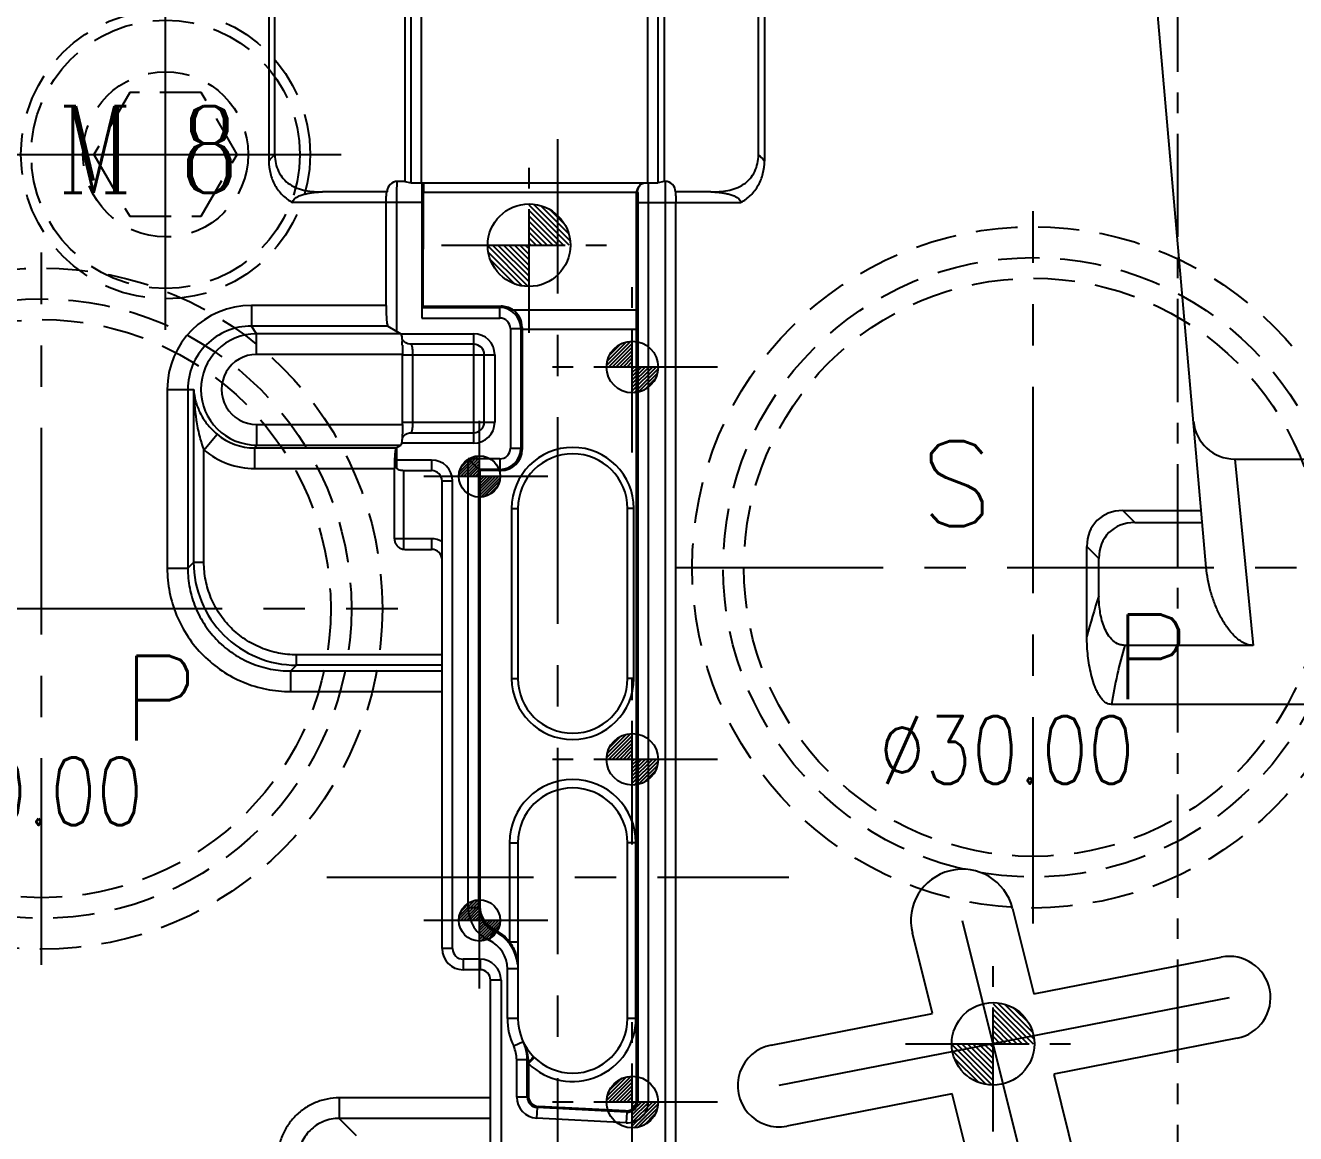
# Model space of a CAD drawing. Header units: millimetres. Extents: x 29875 to 31218, y -21313 to -20364.
# Drawn here: x 30497 to 30558.5, y -20585.7 to -20532 of the extents above; entities that cross this region are included whole.
import ezdxf

# ---------------------------------------------------------------- set-up
doc = ezdxf.new("R2010")
doc.units = ezdxf.units.MM
doc.header["$LTSCALE"] = 8
for name, pattern in [('CENTER', [2, 1.25, -0.25, 0.25, -0.25]), ('CENTER2', [1.125, 0.75, -0.125, 0.125, -0.125]), ('HIDDEN', [0.375, 0.25, -0.125])]:
    doc.linetypes.add(name, pattern=pattern)
doc.layers.get('DEFPOINTS').update_dxf_attribs({"color": 6})
for name, color, linetype in [('Cav-cor', 30, 'Continuous'), ('CL', 1, 'Continuous'), ('PIN', 5, 'Continuous'), ('SCREW', 52, 'HIDDEN'), ('SP', 3, 'Continuous')]:
    doc.layers.add(name, color=color, linetype=linetype)
doc.layers.add('dim', color=3, linetype='Continuous', lineweight=15)
doc.styles.add('ROMANC', font='RomanC.ttf', dxfattribs={"width": 0.8, "height": 7})
doc.styles.get("Standard").update_dxf_attribs({"font": 'txt.shx', "width": 0.8, "bigfont": 'chineset.shx'})
doc.dimstyles.new('ISO-25', dxfattribs={"dimtxt": 5, "dimasz": 4, "dimexe": 0.3, "dimexo": 0.3, "dimtad": 0, "dimzin": 1, "dimdsep": 46, "dimtxsty": 'Standard', "dimcen": 0, "dimclrd": 3, "dimclre": 3, "dimclrt": 3, "dimazin": 0, "dimtfac": 1, "dimtofl": 0, "dimtmove": 0, "dimatfit": 0, "dimfxl": 0, "dimarcsym": 0})

# ---------------------------------------------------------------- blocks, each defined once
blk = doc.blocks.new('*D27232')
at = {"layer": 'DEFPOINTS', "color": 0}
for p in [(30358.943, -20509.739), (30534.82, -20509.739), (30534.82, -20724.739)]:
    blk.add_point(p, dxfattribs=at)
at = {"layer": 'dim', "color": 3, "lineweight": -2}
for p, q in [((30534.52, -20509.739), (30358.643, -20509.739)), ((30358.943, -20513.739), (30358.943, -20607.947)), ((30358.943, -20720.739), (30358.943, -20626.53)), ((30534.52, -20724.739), (30358.643, -20724.739))]:
    blk.add_line(p, q, dxfattribs=at)
at = {"layer": 'dim', "color": 3}
for points in [[(30359.61, -20513.739), (30358.277, -20513.739), (30358.943, -20509.739)], [(30358.277, -20720.739), (30359.61, -20720.739), (30358.943, -20724.739)]]:
    blk.add_solid(points, dxfattribs=at)
at = {"layer": 'dim', "color": 3, "insert": (30358.943, -20617.239), "char_height": 5, "attachment_point": 5, "rotation": 90}
blk.add_mtext('215.00', dxfattribs=at)
blk = doc.blocks.new('cb_8')
at = {"linetype": 'HIDDEN'}
blk.add_circle((0, 0), 7, dxfattribs=at)
at = {"layer": 'SCREW', "linetype": 'CENTER2', "ltscale": 5}
for p, q in [((0, -8.5), (0, 8.5)), ((-8.5, 0), (8.5, 0))]:
    blk.add_line(p, q, dxfattribs=at)
at = {"layer": 'SCREW'}
blk.add_lwpolyline([(-1.732, 3), (-3.464, 0), (-1.732, -3), (1.732, -3), (3.464, 0), (1.732, 3)], close=True, dxfattribs=at)
for radius in [6.5, 4]:
    blk.add_circle((0, 0), radius, dxfattribs=at)
at = {"layer": 'dim', "style": 'ROMANC', "width": 0.8}
blk.add_text('M 8', height=4.1865, dxfattribs=at).set_placement((-5.202, -1.858))
blk = doc.blocks.new('20160826.095208')
at = {"layer": 'SP', "linetype": 'CENTER'}
for p, q in [((0, -17.25), (0, 17.25)), ((-17.25, 0), (17.25, 0))]:
    blk.add_line(p, q, dxfattribs=at)
at = {"layer": 'SP', "linetype": 'HIDDEN'}
for radius in [16.5, 15, 14]:
    blk.add_circle((0, 0), radius, dxfattribs=at)
at = {"layer": 'SP'}
for s, p in [('S', (-5.456, 1.995)), ('P', (3.888, -6.392))]:
    blk.add_text(s, height=4.111, dxfattribs=at).set_placement(p)
at = {"layer": 'SP', "color": 6, "insert": (-1.275, -8.844), "char_height": 3.2812, "attachment_point": 5}
blk.add_mtext('Ø30.00', dxfattribs=at)

msp = doc.modelspace()

# ---------------------------------------------------------------- hatches: boundary and pattern name
at = {"layer": 'PIN', "linetype": 'Continuous'}
h = msp.add_hatch(dxfattribs=at)
h.set_pattern_fill('ANSI31', color=141, scale=1.5, angle=90, style=0)
h.set_pattern_definition([(135, (63821.93219, -41208.21703), (-0.1325825215, -0.1325825215), [])])
h.paths.add_polyline_path([(30521.42, -20542.639), (30519.42, -20542.639, 0.414214), (30521.42, -20544.639)])
h.paths.add_polyline_path([(30521.42, -20540.639), (30521.42, -20542.639), (30523.42, -20542.639, 0.414214)])
at = {"layer": 'PIN', "linetype": 'CENTER2'}
h = msp.add_hatch(dxfattribs=at)
h.set_pattern_fill('ANSI31', color=6, angle=90, style=0)
h.set_pattern_definition([(45, (22092.58988, -66727.82063), (0.08838834765, -0.08838834765), [])])
h.paths.add_polyline_path([(30526.42, -20548.539), (30527.67, -20548.539, -0.414214), (30526.42, -20549.789)])
h.paths.add_polyline_path([(30526.42, -20547.289), (30526.42, -20548.539), (30525.17, -20548.539, -0.414214)])
h = msp.add_hatch(dxfattribs=at)
h.set_pattern_fill('ANSI31', color=181, scale=0.8, angle=90, style=0)
h.set_pattern_definition([(45, (-2666.38839, -41022.99331), (0.07071067812, -0.07071067812), [])])
h.paths.add_polyline_path([(30519.02, -20553.839), (30520.02, -20553.839, -0.414214), (30519.02, -20554.839)])
h.paths.add_polyline_path([(30519.02, -20552.839), (30519.02, -20553.839), (30518.02, -20553.839, -0.414214)])
h = msp.add_hatch(dxfattribs=at)
h.set_pattern_fill('ANSI31', color=6, angle=90, style=0)
h.set_pattern_definition([(45, (22092.58988, -66746.82063), (0.08838834765, -0.08838834765), [])])
h.paths.add_polyline_path([(30526.42, -20567.539), (30527.67, -20567.539, -0.414214), (30526.42, -20568.789)])
h.paths.add_polyline_path([(30526.42, -20566.289), (30526.42, -20567.539), (30525.17, -20567.539, -0.414214)])
h = msp.add_hatch(dxfattribs=at)
h.set_pattern_fill('ANSI31', color=181, scale=0.8, angle=90, style=0)
h.set_pattern_definition([(45, (-2666.38839, -41044.49331), (0.07071067812, -0.07071067812), [])])
h.paths.add_polyline_path([(30519.02, -20575.339), (30520.02, -20575.339, -0.414214), (30519.02, -20576.339)])
h.paths.add_polyline_path([(30519.02, -20574.339), (30519.02, -20575.339), (30518.02, -20575.339, -0.414214)])
at = {"layer": 'PIN', "linetype": 'Continuous'}
h = msp.add_hatch(dxfattribs=at)
h.set_pattern_fill('ANSI31', color=141, scale=1.5, angle=90, style=0)
h.set_pattern_definition([(135, (63844.3984, -41246.8933), (-0.1325825215, -0.1325825215), [])])
h.paths.add_polyline_path([(30543.886, -20581.315), (30541.886, -20581.315, 0.414214), (30543.886, -20583.315)])
h.paths.add_polyline_path([(30543.886, -20579.315), (30543.886, -20581.315), (30545.886, -20581.315, 0.414214)])
at = {"layer": 'PIN', "linetype": 'CENTER2'}
h = msp.add_hatch(dxfattribs=at)
h.set_pattern_fill('ANSI31', color=6, angle=90, style=0)
h.set_pattern_definition([(45, (22092.58988, -66763.42063), (0.08838834765, -0.08838834765), [])])
h.paths.add_polyline_path([(30526.42, -20584.139), (30527.67, -20584.139, -0.414214), (30526.42, -20585.389)])
h.paths.add_polyline_path([(30526.42, -20582.889), (30526.42, -20584.139), (30525.17, -20584.139, -0.414214)])

# ---------------------------------------------------------------- linework, layer by layer
at = {"layer": 'Cav-cor', "color": 241}
for p, q in [((30554.21, -20558.254), (30550.184, -20512.239)), ((30508.82, -20529.02), (30508.82, -20538.563)), ((30509.114, -20538.265), (30509.114, -20529.11)), ((30515.402, -20529.329), (30515.402, -20539.548)), ((30527.968, -20529.329), (30527.968, -20539.548)), ((30532.525, -20538.265), (30532.525, -20529.11)), ((30532.82, -20529.02), (30532.82, -20538.563)), ((30515.72, -20539.611), (30515.72, -20529.969)), ((30516.218, -20539.619), (30516.218, -20529.969)), ((30527.152, -20529.969), (30527.152, -20539.619)), ((30527.65, -20529.969), (30527.65, -20539.611)), ((30514.545, -20540.058), (30511.424, -20540.058)), ((30515.056, -20539.548), (30515.057, -20539.548)), ((30515.402, -20539.548), (30515.057, -20539.548)), ((30515.404, -20539.548), (30515.72, -20539.611)), ((30516.218, -20539.619), (30527.152, -20539.619)), ((30526.616, -20540.118), (30526.676, -20540.058)), ((30527.966, -20539.548), (30527.65, -20539.611)), ((30528.001, -20539.548), (30527.968, -20539.548)), ((30530.216, -20540.058), (30528.512, -20540.058)), ((30516.224, -20540.568), (30509.975, -20540.568)), ((30514.502, -20545.554), (30514.502, -20540.553)), ((30515.012, -20546.809), (30515.012, -20540.568)), ((30516.224, -20540.568), (30516.224, -20546.165)), ((30516.293, -20545.596), (30516.302, -20540.08)), ((30526.617, -20540.08), (30516.302, -20540.08)), ((30526.625, -20545.76), (30526.616, -20540.118)), ((30526.685, -20540.568), (30526.685, -20584.119)), ((30526.685, -20540.568), (30531.665, -20540.568)), ((30527.195, -20540.568), (30527.195, -20584.119)), ((30528.011, -20540.568), (30528.011, -20594.987)), ((30528.521, -20604.906), (30528.521, -20540.538)), ((30507.976, -20545.554), (30507.976, -20546.552)), ((30514.502, -20545.554), (30507.976, -20545.554)), ((30514.502, -20545.554), (30514.504, -20545.849)), ((30516.233, -20545.656), (30516.293, -20545.596)), ((30516.293, -20545.596), (30520.067, -20545.596)), ((30520.007, -20545.656), (30520.067, -20545.596)), ((30516.224, -20546.165), (30520.007, -20546.165)), ((30516.233, -20545.656), (30520.007, -20545.656)), ((30520.007, -20546.165), (30520.007, -20545.656)), ((30520.622, -20545.76), (30526.625, -20545.76)), ((30508.228, -20546.929), (30507.976, -20546.552)), ((30514.583, -20546.552), (30507.976, -20546.552)), ((30514.583, -20546.552), (30515.212, -20546.929)), ((30520.517, -20546.675), (30520.517, -20552.474)), ((30520.517, -20546.675), (30521.027, -20546.675)), ((30521.027, -20546.675), (30521.086, -20546.616)), ((30521.027, -20546.675), (30521.027, -20552.474)), ((30521.086, -20546.699), (30521.086, -20552.533)), ((30521.086, -20546.699), (30526.626, -20546.699)), ((30526.626, -20584.057), (30526.626, -20546.699)), ((30508.228, -20547.928), (30508.228, -20546.929)), ((30515.212, -20546.929), (30508.228, -20546.929)), ((30515.201, -20546.923), (30518.74, -20546.923)), ((30518.74, -20547.433), (30515.708, -20547.433)), ((30518.74, -20552.227), (30518.74, -20546.923)), ((30515.295, -20547.928), (30508.228, -20547.928)), ((30515.295, -20551.32), (30515.295, -20547.928)), ((30515.295, -20547.943), (30519.76, -20547.943)), ((30515.798, -20551.207), (30515.798, -20547.943)), ((30519.25, -20551.207), (30519.25, -20547.943)), ((30519.76, -20547.943), (30519.76, -20551.207)), ((30503.904, -20549.624), (30503.904, -20558.277)), ((30503.904, -20549.624), (30505.183, -20549.624)), ((30504.9, -20549.624), (30504.9, -20558.277)), ((30505.183, -20557.994), (30505.183, -20549.624)), ((30508.228, -20551.32), (30508.228, -20552.318)), ((30508.228, -20551.32), (30515.295, -20551.32)), ((30515.295, -20551.207), (30519.76, -20551.207)), ((30515.708, -20551.717), (30518.74, -20551.717)), ((30505.681, -20552.562), (30506.32, -20551.796)), ((30508.228, -20552.318), (30508.137, -20552.454)), ((30508.228, -20552.318), (30515.212, -20552.318)), ((30514.986, -20552.454), (30515.212, -20552.318)), ((30518.74, -20552.227), (30515.243, -20552.227)), ((30505.681, -20557.994), (30505.681, -20552.562)), ((30508.137, -20553.452), (30508.137, -20552.454)), ((30508.137, -20552.454), (30514.986, -20552.454)), ((30515.012, -20553.451), (30515.012, -20552.438)), ((30520.517, -20552.474), (30521.027, -20552.474)), ((30521.027, -20552.474), (30521.086, -20552.533)), ((30508.137, -20553.452), (30514.903, -20553.452)), ((30514.903, -20556.857), (30514.903, -20553.452)), ((30516.7, -20553.043), (30514.911, -20553.043)), ((30515.307, -20553.553), (30516.7, -20553.553)), ((30515.352, -20557.363), (30515.352, -20553.553)), ((30516.7, -20553.043), (30516.7, -20553.553)), ((30518.477, -20574.726), (30518.477, -20552.984)), ((30520.007, -20552.984), (30518.477, -20552.984)), ((30518.477, -20552.984), (30518.987, -20553.494)), ((30518.987, -20574.726), (30518.987, -20553.494)), ((30518.987, -20553.494), (30519.046, -20553.553)), ((30520.007, -20553.494), (30518.987, -20553.494)), ((30519.046, -20574.667), (30519.046, -20553.553)), ((30520.066, -20553.553), (30519.046, -20553.553)), ((30520.007, -20552.984), (30520.007, -20553.494)), ((30520.007, -20553.494), (30520.066, -20553.553)), ((30555.582, -20552.994), (30562.976, -20552.994)), ((30555.591, -20552.994), (30556.473, -20562.018)), ((30517.21, -20576.707), (30517.21, -20554.063)), ((30517.72, -20554.063), (30517.21, -20554.063)), ((30517.72, -20576.707), (30517.72, -20554.063)), ((30520.576, -20555.389), (30520.576, -20563.62)), ((30520.576, -20555.389), (30520.882, -20555.389)), ((30520.882, -20555.389), (30520.882, -20563.62)), ((30526.186, -20563.62), (30526.186, -20555.389)), ((30526.492, -20555.389), (30526.186, -20555.389)), ((30526.492, -20563.62), (30526.492, -20555.389)), ((30550.743, -20556.073), (30550.162, -20555.492)), ((30550.162, -20555.492), (30553.968, -20555.492)), ((30550.743, -20556.073), (30554.019, -20556.073)), ((30516.7, -20556.857), (30514.903, -20556.857)), ((30516.7, -20556.857), (30516.7, -20557.367)), ((30548.43, -20561.603), (30548.43, -20557.224)), ((30549.011, -20557.805), (30548.43, -20557.224)), ((30515.415, -20557.367), (30516.7, -20557.367)), ((30549.011, -20559.615), (30549.011, -20557.805)), ((30503.904, -20558.277), (30504.9, -20558.277)), ((30505.183, -20557.994), (30504.9, -20558.277)), ((30505.183, -20557.994), (30505.681, -20557.994)), ((30556.473, -20562.018), (30550.272, -20562.018)), ((30510.164, -20562.975), (30510.164, -20562.477)), ((30517.21, -20562.477), (30510.164, -20562.477)), ((30510.164, -20562.975), (30509.881, -20563.258)), ((30509.881, -20564.254), (30509.881, -20563.258)), ((30509.881, -20563.258), (30517.21, -20563.258)), ((30517.21, -20562.975), (30510.164, -20562.975)), ((30520.576, -20563.62), (30520.882, -20563.62)), ((30526.492, -20563.62), (30526.186, -20563.62)), ((30509.881, -20564.254), (30517.21, -20564.254)), ((30560.318, -20564.877), (30549.619, -20564.877)), ((30520.474, -20571.576), (30520.474, -20576.378)), ((30520.474, -20571.576), (30520.882, -20571.576)), ((30520.882, -20571.576), (30520.882, -20580.083)), ((30526.186, -20580.083), (30526.186, -20571.576)), ((30526.594, -20571.576), (30526.186, -20571.576)), ((30526.594, -20580.083), (30526.594, -20571.576)), ((30518.987, -20574.726), (30518.477, -20574.726)), ((30519.046, -20574.667), (30518.987, -20574.726)), ((30544.832, -20574.758), (30545.86, -20578.892)), ((30552.82, -20617.239), (30542.405, -20575.361)), ((30519.697, -20575.837), (30519.483, -20576.3)), ((30540.946, -20579.851), (30539.979, -20575.964)), ((30517.72, -20576.707), (30517.21, -20576.707)), ((30520.474, -20576.378), (30520.882, -20576.378)), ((30518.23, -20577.217), (30518.23, -20577.727)), ((30519.046, -20577.217), (30518.23, -20577.217)), ((30519.046, -20577.217), (30519.046, -20577.727)), ((30545.86, -20578.892), (30554.936, -20577.12)), ((30519.046, -20577.727), (30518.23, -20577.727)), ((30520.372, -20580.083), (30520.372, -20577.689)), ((30520.882, -20577.689), (30520.372, -20577.689)), ((30519.556, -20594.996), (30519.556, -20578.237)), ((30520.066, -20578.237), (30519.556, -20578.237)), ((30520.066, -20578.237), (30520.066, -20586.366)), ((30555.32, -20579.083), (30533.521, -20583.339)), ((30533.137, -20581.376), (30540.946, -20579.851)), ((30520.882, -20580.083), (30520.372, -20580.083)), ((30526.594, -20580.083), (30526.186, -20580.083)), ((30521.137, -20581.217), (30520.676, -20581.435)), ((30555.703, -20581.046), (30546.826, -20582.779)), ((30520.823, -20583.892), (30520.823, -20582.091)), ((30521.333, -20582.091), (30520.823, -20582.091)), ((30521.333, -20583.892), (30521.333, -20582.091)), ((30521.392, -20582.268), (30521.677, -20581.977)), ((30521.392, -20582.211), (30521.392, -20582.268)), ((30521.392, -20582.268), (30521.392, -20583.836)), ((30546.826, -20582.779), (30555.358, -20617.086)), ((30512.229, -20583.934), (30512.229, -20584.931)), ((30519.556, -20583.934), (30512.229, -20583.934)), ((30521.333, -20583.892), (30520.823, -20583.892)), ((30521.392, -20583.836), (30521.333, -20583.892)), ((30526.626, -20584.057), (30526.685, -20584.119)), ((30526.685, -20584.119), (30527.195, -20584.119)), ((30541.912, -20583.738), (30533.904, -20585.302)), ((30550.282, -20617.391), (30541.912, -20583.738)), ((30513.067, -20585.769), (30512.229, -20584.931)), ((30519.556, -20584.931), (30512.229, -20584.931)), ((30521.816, -20584.402), (30521.789, -20584.911)), ((30526.122, -20585.138), (30521.789, -20584.911)), ((30521.875, -20584.346), (30521.816, -20584.402)), ((30526.148, -20584.629), (30521.816, -20584.402)), ((30526.089, -20584.566), (30521.875, -20584.346)), ((30526.089, -20584.566), (30526.148, -20584.629)), ((30526.148, -20584.629), (30526.122, -20585.138))]:
    msp.add_line(p, q, dxfattribs=at)
for points in [[(30515.554, -20547.408), (30515.454, -20547.364), (30515.372, -20547.303), (30515.311, -20547.235), (30515.271, -20547.173), (30515.264, -20547.158)], [(30515.708, -20547.433), (30515.665, -20547.431), (30515.554, -20547.408)], [(30515.52, -20551.754), (30515.639, -20551.721), (30515.708, -20551.717)], [(30515.274, -20551.972), (30515.286, -20551.951), (30515.339, -20551.88), (30515.417, -20551.81), (30515.52, -20551.754)]]:
    msp.add_lwpolyline(points, dxfattribs=at)
for centre, radius, start, end in [((30515.057, -20540.06), 0.512, 90.14884, 179.76934), ((30527.108, -20540.104), 0.487, 107.25465, 135.06276), ((30528.002, -20540.058), 0.51, 0.02293, 90.0268), ((30507.974, -20549.625), 4.071, 89.9811, 179.97968), ((30520.007, -20546.676), 1.02, 0.01197, 89.98809), ((30520.007, -20546.675), 0.51, 0.00408, 89.99603), ((30520.064, -20546.616), 1.021, 359.97648, 56.92731), ((30507.972, -20549.625), 3.073, 89.9341, 179.96738), ((30508.229, -20549.624), 2.695, 90.03007, 269.96993), ((30508.267, -20547.791), 7.025, 2.54473, 3.97081), ((30518.74, -20547.943), 1.02, 0, 90), ((30518.74, -20547.943), 0.51, 0, 90), ((30508.227, -20549.624), 1.696, 89.9661, 270.0339), ((30518.74, -20551.207), 1.02, 270, 0), ((30518.74, -20551.207), 0.51, 270, 0), ((30555.582, -20550.994), 2, 185, 270), ((30508.135, -20549.619), 2.835, 230.18051, 270.04049), ((30508.137, -20549.62), 3.832, 230.13784, 270.00206), ((30520.007, -20552.474), 1.02, 270.01198, 359.98809), ((30520.007, -20552.474), 0.51, 270.00408, 359.99603), ((30523.534, -20555.389), 2.958, 0, 180), ((30523.534, -20555.389), 2.652, 0, 180), ((30515.293, -20553.101), 0.449, 209.88144, 243.07561), ((30515.301, -20553.086), 0.466, 243.08759, 256.26578), ((30516.7, -20554.063), 1.02, 0, 90), ((30516.7, -20554.063), 0.51, 0, 90), ((30516.7, -20557.877), 1.02, 59.998, 90), ((30516.7, -20557.877), 0.51, 0, 90), ((30510.161, -20557.996), 4.979, 179.97444, 270.02556), ((30573.155, -20567.74), 25.475, 161.40093, 166.06143), ((30571.566, -20568.386), 22.226, 163.34897, 170.91619), ((30523.534, -20563.62), 2.958, 180, 0), ((30523.534, -20563.62), 2.652, 180, 0), ((30523.534, -20571.576), 3.06, 0, 180), ((30523.534, -20571.576), 2.652, 0, 180), ((30542.405, -20575.361), 2.5, 13.96546, 193.96546), ((30520.211, -20574.726), 1.734, 179.99831, 245.19709), ((30520.211, -20574.726), 1.224, 179.98855, 245.20041), ((30518.841, -20577.689), 1.531, 359.99558, 65.19374), ((30498.202, -20564.387), 24.354, 331.95758, 332.14253), ((30518.842, -20577.689), 2.04, 5.37722, 65.20072), ((30518.842, -20577.602), 2.04, 36.85881, 64.05377), ((30518.23, -20576.707), 1.02, 180, 270), ((30518.23, -20576.707), 0.51, 180, 270), ((30519.046, -20578.237), 1.02, 0, 90), ((30555.32, -20579.083), 2, 281.0477, 101.0477), ((30519.046, -20578.237), 0.51, 0, 90), ((30523.534, -20580.083), 3.162, 180, 205.32544), ((30523.534, -20580.083), 2.652, 180, 0), ((30523.534, -20580.083), 3.06, 225.573, 0), ((30519.287, -20582.092), 2.046, 16.88897, 25.31607), ((30519.291, -20582.091), 1.532, 359.999, 25.32841), ((30519.349, -20582.211), 2.043, 0.00347, 26.95269), ((30519.281, -20582.092), 2.052, 0.03494, 16.836), ((30533.521, -20583.339), 2, 101.0477, 281.0477), ((30525.571, -20580.084), 4.689, 205.33844, 206.9716), ((30521.843, -20583.892), 1.02, 180.00019, 266.99981), ((30521.843, -20583.892), 0.51, 179.9779, 267.02207), ((30526.175, -20584.119), 1.02, 266.99645, 0.00355), ((30526.175, -20584.12), 0.51, 266.96955, 0.03045)]:
    msp.add_arc(centre, radius, start, end, dxfattribs=at)
for centre, major_axis, ratio, start_param, end_param in [((30515.402, -20540.568), (0, 1.02), 0.087489, -0.017453, 0), ((30516.218, -20539.61), (0.5, 0), 0.017455, -3.054326, -1.570796), ((30516.242, -20540.568), (0, 1.02), 0.017455, 0.353224, 1.570796), ((30516.311, -20540.126), (0, 0.51), 0.017455, 6.320068, 7.761801), ((30527.152, -20539.61), (0.5, 0), 0.017455, -1.570796, -0.087266), ((30527.968, -20540.568), (0, 1.02), 0.087489, 0, 0.017453), ((30527.126, -20540.118), (0.481, -0.17), 0.997926, -2.8753, -2.800268), ((30520.065, -20546.617), (0.432, 0.927), 0.997495, -0.14022, 0.435164), ((30516.233, -20546.165), (0, 0.51), 0.017455, 0.017453, 1.570796), ((30526.448, -20546.699), (0, 10.2), 0.017455, -1.570796, -1.478616), ((30521.264, -20546.699), (0, 10.2), 0.017455, 1.5627, 1.570796), ((30520.066, -20552.533), (0.721, -0.721), 0.999695, -0.785246, 0.785246), ((30550.74, -20557.802), (1.826, -1.826), 0.774597, 2.482535, 3.800651), ((30551.32, -20558.382), (1.826, -1.826), 0.774597, 2.482535, 3.800651), ((30520.27, -20574.666), (0.866, 0.866), 0.999695, 2.356347, 3.474054), ((30521.902, -20583.836), (0.37, 0.351), 0.999711, 2.382519, 3.900666), ((30526.116, -20584.057), (-0.351, 0.37), 0.999679, -3.95301, -2.330175)]:
    msp.add_ellipse(centre, major_axis=major_axis, ratio=ratio, start_param=start_param, end_param=end_param, dxfattribs=at)
for points, knots in [([(30508.82, -20538.563), (30508.842, -20538.533), (30508.931, -20538.425), (30509.032, -20538.327), (30509.114, -20538.265)], [0, 0, 0, 0, 0.265713, 1, 1, 1, 1]), ([(30508.82, -20538.563), (30508.82, -20538.765), (30508.87, -20539.171), (30509.058, -20539.647), (30509.279, -20539.988), (30509.479, -20540.218), (30509.71, -20540.416), (30509.884, -20540.522), (30509.975, -20540.568)], [0, 0, 0, 0, 0.249861, 0.499627, 0.624753, 0.74986, 0.87494, 1, 1, 1, 1]), ([(30509.114, -20538.266), (30509.114, -20538.404), (30509.143, -20538.681), (30509.279, -20539.076), (30509.508, -20539.426), (30509.822, -20539.703), (30510.196, -20539.888), (30510.598, -20539.995), (30511.009, -20540.047), (30511.286, -20540.058), (30511.424, -20540.058)], [0, 0, 0, 0, 0.125002, 0.249993, 0.374955, 0.499871, 0.624816, 0.749844, 0.874915, 1, 1, 1, 1]), ([(30530.216, -20540.058), (30530.354, -20540.058), (30530.63, -20540.047), (30531.042, -20539.995), (30531.444, -20539.888), (30531.818, -20539.703), (30532.132, -20539.426), (30532.361, -20539.076), (30532.496, -20538.681), (30532.525, -20538.404), (30532.525, -20538.266)], [0, 0, 0, 0, 0.125082, 0.250152, 0.375187, 0.500142, 0.625062, 0.750018, 0.875002, 1, 1, 1, 1]), ([(30531.665, -20540.568), (30531.755, -20540.522), (30531.929, -20540.416), (30532.161, -20540.218), (30532.361, -20539.988), (30532.582, -20539.647), (30532.77, -20539.171), (30532.82, -20538.765), (30532.82, -20538.563)], [0, 0, 0, 0, 0.125061, 0.250141, 0.375248, 0.500375, 0.750142, 1, 1, 1, 1]), ([(30532.525, -20538.265), (30532.552, -20538.285), (30532.66, -20538.374), (30532.755, -20538.478), (30532.82, -20538.563)], [0, 0, 0, 0, 0.235308, 1, 1, 1, 1]), ([(30509.975, -20540.568), (30509.975, -20540.436), (30510.154, -20540.309), (30510.332, -20540.231), (30510.46, -20540.185), (30510.623, -20540.14), (30510.821, -20540.102), (30511.088, -20540.068), (30511.29, -20540.058), (30511.424, -20540.058)], [0, 0, 0, 0, 0.246574, 0.309802, 0.372855, 0.49861, 0.624124, 0.749497, 1, 1, 1, 1]), ([(30514.502, -20540.553), (30514.503, -20540.49), (30514.504, -20540.397), (30514.509, -20540.28), (30514.514, -20540.206), (30514.52, -20540.146), (30514.527, -20540.1), (30514.533, -20540.074), (30514.541, -20540.058), (30514.545, -20540.058)], [0, 0, 0, 0, 0.381288, 0.552481, 0.702188, 0.825084, 0.916837, 0.974764, 1, 1, 1, 1]), ([(30515.012, -20540.568), (30515.012, -20540.502), (30515.013, -20540.371), (30515.015, -20540.182), (30515.019, -20540.008), (30515.025, -20539.856), (30515.03, -20539.745), (30515.036, -20539.671), (30515.04, -20539.628), (30515.043, -20539.595), (30515.048, -20539.57), (30515.051, -20539.556), (30515.055, -20539.548), (30515.057, -20539.548)], [0, 0, 0, 0, 0.194439, 0.381551, 0.55387, 0.704973, 0.829028, 0.879409, 0.92136, 0.954533, 0.978629, 0.993573, 1, 1, 1, 1]), ([(30526.763, -20539.76), (30526.723, -20539.799), (30526.653, -20539.899), (30526.622, -20540.017), (30526.617, -20540.08)], [0, 0, 0, 0, 0.471369, 1, 1, 1, 1]), ([(30526.676, -20540.058), (30526.676, -20540.058), (30526.677, -20540.063), (30526.677, -20540.067), (30526.679, -20540.08), (30526.68, -20540.104), (30526.681, -20540.147), (30526.682, -20540.209), (30526.683, -20540.286), (30526.684, -20540.373), (30526.685, -20540.469), (30526.685, -20540.534), (30526.685, -20540.568)], [0, 0, 0, 0, 0.003653, 0.016761, 0.039468, 0.071648, 0.162973, 0.287188, 0.439307, 0.613463, 0.80305, 1, 1, 1, 1]), ([(30527.189, -20539.612), (30527.189, -20539.62), (30527.19, -20539.662), (30527.191, -20539.703), (30527.191, -20539.736)], [0, 0, 0, 0, 0.203313, 1, 1, 1, 1]), ([(30527.191, -20539.736), (30527.192, -20539.791), (30527.194, -20540.068), (30527.195, -20540.345), (30527.195, -20540.568)], [0, 0, 0, 0, 0.195955, 1, 1, 1, 1]), ([(30528.002, -20539.548), (30528.002, -20539.548), (30528.002, -20539.552), (30528.003, -20539.557), (30528.003, -20539.569), (30528.004, -20539.578), (30528.004, -20539.583)], [0, 0, 0, 0, 0.065063, 0.253549, 0.565505, 1, 1, 1, 1]), ([(30528.004, -20539.583), (30528.004, -20539.589), (30528.005, -20539.623), (30528.006, -20539.657), (30528.006, -20539.684)], [0, 0, 0, 0, 0.190392, 1, 1, 1, 1]), ([(30528.006, -20539.684), (30528.007, -20539.738), (30528.01, -20540.033), (30528.011, -20540.327), (30528.011, -20540.568)], [0, 0, 0, 0, 0.183416, 1, 1, 1, 1]), ([(30528.512, -20540.058), (30528.513, -20540.058), (30528.513, -20540.063), (30528.514, -20540.068), (30528.514, -20540.08), (30528.515, -20540.095), (30528.516, -20540.115), (30528.517, -20540.15), (30528.518, -20540.201), (30528.519, -20540.273), (30528.52, -20540.355), (30528.52, -20540.445), (30528.521, -20540.507), (30528.521, -20540.538)], [0, 0, 0, 0, 0.005065, 0.019345, 0.042859, 0.075474, 0.116891, 0.16671, 0.289843, 0.440415, 0.613102, 0.801959, 1, 1, 1, 1]), ([(30530.216, -20540.058), (30530.35, -20540.058), (30530.552, -20540.068), (30530.819, -20540.102), (30531.017, -20540.14), (30531.179, -20540.185), (30531.307, -20540.231), (30531.485, -20540.309), (30531.665, -20540.436), (30531.665, -20540.568)], [0, 0, 0, 0, 0.250468, 0.375822, 0.501316, 0.627055, 0.690108, 0.753327, 1, 1, 1, 1]), ([(30514.504, -20545.849), (30514.506, -20545.923), (30514.511, -20546.061), (30514.524, -20546.247), (30514.538, -20546.397), (30514.558, -20546.489), (30514.57, -20546.544), (30514.583, -20546.552)], [0, 0, 0, 0, 0.311312, 0.580543, 0.792004, 0.933677, 1, 1, 1, 1]), ([(30515.212, -20546.929), (30515.226, -20546.938), (30515.238, -20546.997), (30515.259, -20547.095), (30515.269, -20547.208), (30515.274, -20547.283), (30515.276, -20547.305)], [0, 0, 0, 0, 0.130498, 0.411726, 0.8311, 1, 1, 1, 1]), ([(30515.798, -20547.943), (30515.798, -20547.877), (30515.794, -20547.756), (30515.779, -20547.614), (30515.76, -20547.522), (30515.745, -20547.476), (30515.731, -20547.445), (30515.715, -20547.433), (30515.708, -20547.433)], [0, 0, 0, 0, 0.370892, 0.685572, 0.807328, 0.900094, 0.962638, 1, 1, 1, 1]), ([(30515.286, -20547.48), (30515.289, -20547.545), (30515.293, -20547.695), (30515.295, -20547.844), (30515.295, -20547.928)], [0, 0, 0, 0, 0.442406, 1, 1, 1, 1]), ([(30505.183, -20549.624), (30505.196, -20549.813), (30505.262, -20550.198), (30505.476, -20550.765), (30505.822, -20551.318), (30506.139, -20551.645), (30506.32, -20551.796)], [0, 0, 0, 0, 0.226129, 0.462587, 0.71847, 1, 1, 1, 1]), ([(30505.183, -20549.624), (30505.191, -20550.12), (30505.25, -20550.866), (30505.441, -20551.846), (30505.587, -20552.328), (30505.681, -20552.562)], [0, 0, 0, 0, 0.497139, 0.747582, 1, 1, 1, 1]), ([(30515.295, -20551.32), (30515.295, -20551.403), (30515.293, -20551.552), (30515.289, -20551.701), (30515.286, -20551.766)], [0, 0, 0, 0, 0.559293, 1, 1, 1, 1]), ([(30515.708, -20551.717), (30515.715, -20551.717), (30515.731, -20551.704), (30515.745, -20551.674), (30515.76, -20551.627), (30515.779, -20551.535), (30515.794, -20551.393), (30515.798, -20551.272), (30515.798, -20551.207)], [0, 0, 0, 0, 0.037361, 0.099903, 0.192666, 0.314419, 0.629102, 1, 1, 1, 1]), ([(30515.286, -20551.766), (30515.285, -20551.779), (30515.281, -20551.859), (30515.273, -20551.992), (30515.259, -20552.152), (30515.238, -20552.25), (30515.226, -20552.31), (30515.212, -20552.318)], [0, 0, 0, 0, 0.066721, 0.430854, 0.718046, 0.910633, 1, 1, 1, 1]), ([(30514.986, -20552.454), (30514.972, -20552.462), (30514.96, -20552.522), (30514.939, -20552.62), (30514.925, -20552.78), (30514.912, -20552.978), (30514.905, -20553.208), (30514.903, -20553.369), (30514.903, -20553.452)], [0, 0, 0, 0, 0.049717, 0.156857, 0.316627, 0.519201, 0.751853, 1, 1, 1, 1]), ([(30515.307, -20553.553), (30515.297, -20553.553), (30515.258, -20553.551), (30515.219, -20553.546), (30515.19, -20553.539)], [0, 0, 0, 0, 0.253511, 1, 1, 1, 1]), ([(30514.903, -20556.857), (30514.903, -20556.911), (30514.92, -20557.018), (30514.994, -20557.162), (30515.109, -20557.277), (30515.254, -20557.35), (30515.362, -20557.367), (30515.415, -20557.367)], [0, 0, 0, 0, 0.199225, 0.398745, 0.598745, 0.799224, 1, 1, 1, 1]), ([(30503.904, -20558.277), (30503.904, -20558.668), (30503.98, -20559.451), (30504.321, -20560.58), (30504.876, -20561.621), (30505.624, -20562.534), (30506.536, -20563.282), (30507.577, -20563.837), (30508.706, -20564.178), (30509.49, -20564.254), (30509.881, -20564.254)], [0, 0, 0, 0, 0.125001, 0.249998, 0.375001, 0.5, 0.624999, 0.750002, 0.874999, 1, 1, 1, 1]), ([(30504.9, -20558.277), (30504.899, -20558.603), (30504.962, -20559.256), (30505.245, -20560.198), (30505.707, -20561.066), (30506.33, -20561.827), (30507.091, -20562.451), (30507.96, -20562.913), (30508.902, -20563.196), (30509.555, -20563.258), (30509.881, -20563.258)], [0, 0, 0, 0, 0.124994, 0.249989, 0.374995, 0.5, 0.625005, 0.750011, 0.875007, 1, 1, 1, 1]), ([(30510.164, -20562.477), (30509.871, -20562.477), (30509.283, -20562.42), (30508.436, -20562.164), (30507.655, -20561.748), (30506.971, -20561.187), (30506.41, -20560.502), (30505.994, -20559.721), (30505.738, -20558.875), (30505.681, -20558.287), (30505.681, -20557.994)], [0, 0, 0, 0, 0.124987, 0.249984, 0.374994, 0.5, 0.625007, 0.750017, 0.875013, 1, 1, 1, 1]), ([(30556.473, -20562.018), (30556.376, -20562.018), (30556.18, -20561.983), (30555.916, -20561.853), (30555.682, -20561.676), (30555.406, -20561.4), (30555.113, -20561.008), (30554.827, -20560.497), (30554.595, -20559.96), (30554.412, -20559.404), (30554.28, -20558.835), (30554.227, -20558.448), (30554.21, -20558.254)], [0, 0, 0, 0, 0.062444, 0.12494, 0.187459, 0.249981, 0.374923, 0.499914, 0.624922, 0.749937, 0.874967, 1, 1, 1, 1]), ([(30550.272, -20562.018), (30550.21, -20562.018), (30550.085, -20562.004), (30549.849, -20561.922), (30549.6, -20561.725), (30549.388, -20561.418), (30549.235, -20561.078), (30549.129, -20560.721), (30549.035, -20560.235), (30549.011, -20559.862), (30549.011, -20559.615)], [0, 0, 0, 0, 0.062653, 0.125335, 0.250081, 0.375056, 0.500062, 0.625084, 0.750107, 1, 1, 1, 1]), ([(30549.619, -20564.877), (30549.542, -20564.877), (30549.386, -20564.837), (30549.204, -20564.69), (30549.061, -20564.507), (30548.945, -20564.306), (30548.849, -20564.096), (30548.74, -20563.808), (30548.633, -20563.437), (30548.54, -20562.984), (30548.476, -20562.526), (30548.438, -20562.065), (30548.43, -20561.757), (30548.43, -20561.603)], [0, 0, 0, 0, 0.062306, 0.124788, 0.187298, 0.24982, 0.312344, 0.374867, 0.499878, 0.624902, 0.749931, 0.874964, 1, 1, 1, 1]), ([(30520.474, -20576.378), (30520.605, -20576.552), (30520.811, -20576.946), (30520.882, -20577.385), (30520.882, -20577.602)], [0, 0, 0, 0, 0.500009, 1, 1, 1, 1]), ([(30521.392, -20582.211), (30521.426, -20582.177), (30521.474, -20582.128), (30521.533, -20582.064), (30521.569, -20582.022), (30521.597, -20581.988), (30521.617, -20581.959), (30521.627, -20581.942), (30521.63, -20581.93), (30521.628, -20581.927)], [0, 0, 0, 0, 0.384136, 0.554705, 0.703064, 0.824491, 0.915355, 0.973156, 1, 1, 1, 1]), ([(30512.229, -20583.934), (30512.034, -20583.934), (30511.642, -20583.973), (30511.077, -20584.143), (30510.557, -20584.421), (30510.101, -20584.795), (30509.727, -20585.251), (30509.449, -20585.771), (30509.279, -20586.336), (30509.24, -20586.728), (30509.24, -20586.923)], [0, 0, 0, 0, 0.124998, 0.249991, 0.374996, 0.500001, 0.625005, 0.75001, 0.875004, 1, 1, 1, 1]), ([(30512.229, -20584.931), (30511.969, -20584.93), (30511.444, -20585.031), (30510.779, -20585.473), (30510.336, -20586.138), (30510.236, -20586.664), (30510.237, -20586.923)], [0, 0, 0, 0, 0.249947, 0.500001, 0.750054, 1, 1, 1, 1])]:
    msp.add_open_spline(points, degree=3, knots=knots, dxfattribs=at)
for points in [[(30526.676, -20540.058), (30526.676, -20539.992), (30526.689, -20539.924), (30526.715, -20539.863)], [(30526.715, -20539.863), (30526.736, -20539.81), (30526.768, -20539.76), (30526.806, -20539.717)]]:
    msp.add_open_spline(points, degree=3, dxfattribs=at)
at = {"layer": 'CL', "color": 7, "linetype": 'CENTER', "ltscale": 0.5}
msp.add_line((30552.82, -20417.239), (30552.82, -20817.239), dxfattribs=at)
at = {"layer": 'CL', "color": 6, "linetype": 'CENTER'}
for p, q in [((30522.82, -20608.973), (30522.82, -20537.504)), ((30511.636, -20573.239), (30534.004, -20573.239))]:
    msp.add_line(p, q, dxfattribs=at)
at = {"layer": 'PIN', "color": 141, "linetype": 'CENTER2'}
for p, q in [((30521.42, -20546.884), (30521.42, -20538.393)), ((30517.174, -20542.639), (30525.665, -20542.639)), ((30543.886, -20585.56), (30543.886, -20577.07)), ((30539.641, -20581.315), (30548.131, -20581.315))]:
    msp.add_line(p, q, dxfattribs=at)
at = {"layer": 'PIN', "color": 6, "linetype": 'CENTER2'}
for p, q in [((30526.42, -20552.67), (30526.42, -20544.407)), ((30530.551, -20548.539), (30522.288, -20548.539)), ((30526.42, -20571.67), (30526.42, -20563.407)), ((30530.551, -20567.539), (30522.288, -20567.539)), ((30526.42, -20588.27), (30526.42, -20580.007)), ((30530.551, -20584.139), (30522.288, -20584.139))]:
    msp.add_line(p, q, dxfattribs=at)
at = {"layer": 'PIN', "color": 181, "linetype": 'CENTER2'}
for p, q in [((30519.02, -20557.144), (30519.02, -20550.533)), ((30522.325, -20553.839), (30515.715, -20553.839)), ((30519.02, -20578.644), (30519.02, -20572.033)), ((30522.325, -20575.339), (30515.715, -20575.339))]:
    msp.add_line(p, q, dxfattribs=at)
at = {"layer": 'PIN', "color": 141, "linetype": 'Continuous'}
for centre in [(30521.42, -20542.639), (30543.886, -20581.315)]:
    msp.add_circle(centre, 2, dxfattribs=at)
at = {"layer": 'PIN', "color": 6}
for centre in [(30526.42, -20548.539), (30526.42, -20567.539), (30526.42, -20584.139)]:
    msp.add_circle(centre, 1.25, dxfattribs=at)
at = {"layer": 'PIN', "color": 181}
for centre in [(30519.02, -20553.839), (30519.02, -20575.339)]:
    msp.add_circle(centre, 1, dxfattribs=at)

# ---------------------------------------------------------------- block references
at = {"layer": 'SCREW'}
msp.add_blockref('cb_8', (30503.82, -20538.239), dxfattribs=at)
at = {"layer": 'SP'}
for p in [(30545.82, -20558.239), (30497.82, -20560.239)]:
    msp.add_blockref('20160826.095208', p, dxfattribs=at)

# ---------------------------------------------------------------- dimensions: what is measured, and where the dimension line sits
at = {"layer": 'dim'}
dim = msp.add_linear_dim(base=(30358.943, -20509.739), p1=(30534.82, -20724.739), p2=(30534.82, -20509.739), angle=90, dimstyle='ISO-25', dxfattribs=at)
dim.commit()
dim.dimension.update_dxf_attribs({"geometry": '*D27232', "text_midpoint": (30358.943, -20617.239), "dimtype": 160})

doc.saveas('drawing.dxf')
